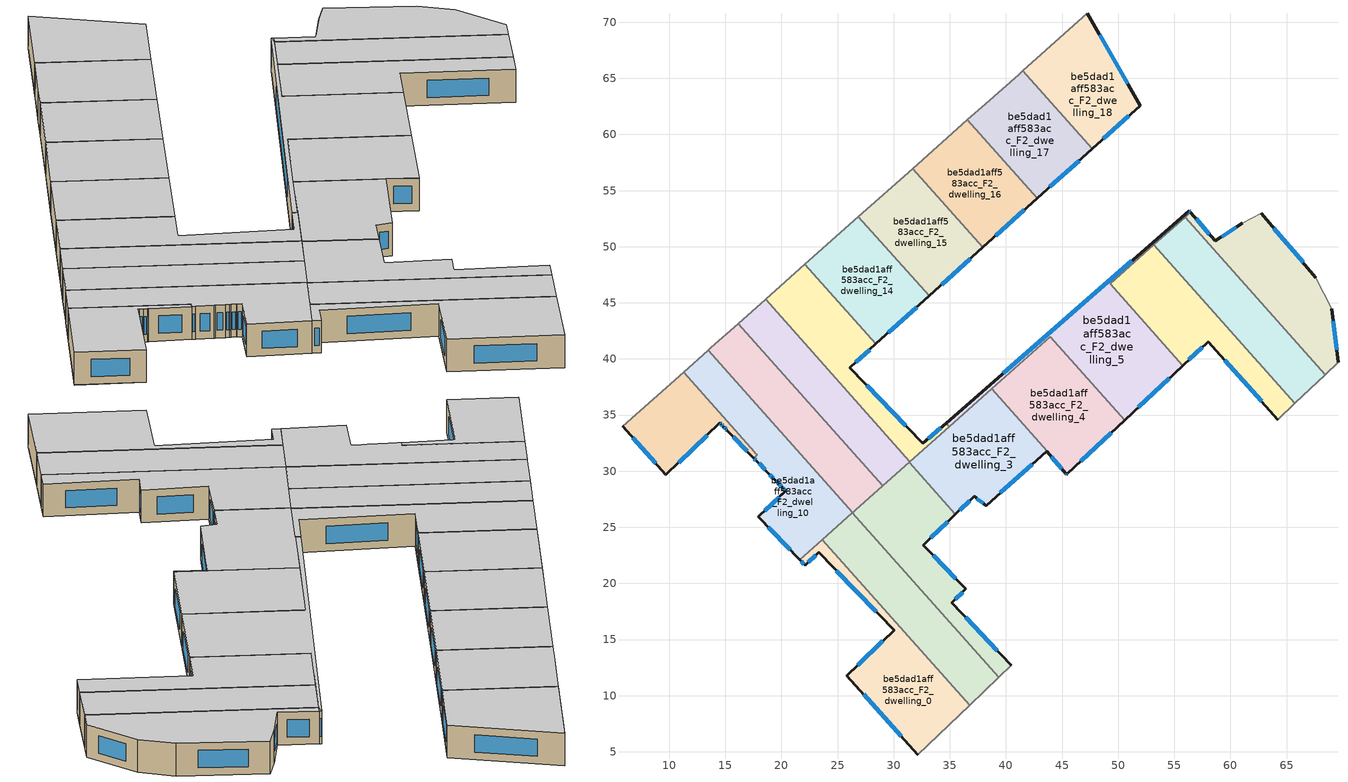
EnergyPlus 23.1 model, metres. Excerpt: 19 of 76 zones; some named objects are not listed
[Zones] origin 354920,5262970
be5dad1aff583acc_F2_dwelling_0
 floor to be5dad1aff583acc_F1_dwelling_0 (EU_floor_Construction): 30.03,15.83 23.32,22.76 22.12,21.6 21.62,22.11 23.64,23.91 36.76,9.16 32.16,4.74 25.82,11.78 z6
 wall outside (EU_wall_Construction): 21.62,22.11 22.12,21.6 23.32,22.76 30.03,15.83 25.82,11.78 32.16,4.74 z6:9
 wall adiabatic (EU_wall_Construction): 32.16,4.74 36.76,9.16 z6:9
 wall to be5dad1aff583acc_F2_dwelling_10 (EU_wall_Construction): 23.64,23.91 21.62,22.11 z6:9
 wall to be5dad1aff583acc_F2_dwelling_1 (EU_wall_Construction): 36.76,9.16 23.64,23.91 z6:9
 window (EU_Window_Construction): 24.9,21.13 28.46,17.45 / 22.4,21.88 23.04,22.49 / 21.74,21.99 22,21.72 / 27.31,10.13 30.67,6.39 / 29.04,14.88 26.81,12.73 z6.7:8.3
 ceiling to be5dad1aff583acc_F3_dwelling_0 (EU_floor_Construction): 36.76,9.16 23.64,23.91 21.62,22.11 22.12,21.6 23.32,22.76 30.03,15.83 25.82,11.78 32.16,4.74 z9
be5dad1aff583acc_F2_dwelling_1
 floor to be5dad1aff583acc_F1_dwelling_1 (EU_floor_Construction): 26.31,26.28 39.34,11.63 36.76,9.16 23.64,23.91 z6
 wall adiabatic (EU_wall_Construction): 36.76,9.16 39.34,11.63 z6:9
 wall to be5dad1aff583acc_F2_dwelling_2 (EU_wall_Construction): 39.34,11.63 26.31,26.28 z6:9
 wall to be5dad1aff583acc_F2_dwelling_10 (EU_wall_Construction): 26.31,26.28 23.64,23.91 z6:9
 ceiling to be5dad1aff583acc_F3_dwelling_1 (EU_floor_Construction): 39.34,11.63 26.31,26.28 23.64,23.91 36.76,9.16 z9
be5dad1aff583acc_F2_dwelling_10
 floor to be5dad1aff583acc_F1_dwelling_10 (EU_floor_Construction): 17.82,31.46 11.27,38.82 13.48,40.79 26.35,26.32 21.62,22.11 17.94,25.92 20.36,28.24 20.06,28.56 20.05,28.57 19.73,28.9 19.63,29 19.44,29.19 19.42,29.21 19.41,29.22 18.83,29.82 18.8,29.86 17.75,30.94 17.53,31.17 z6
 wall outside (EU_wall_Construction): 17.53,31.17 17.75,30.94 18.8,29.86 18.83,29.82 19.41,29.22 19.42,29.21 19.45,29.19 19.63,29 19.73,28.9 20.05,28.57 20.06,28.56 20.36,28.24 17.94,25.92 21.62,22.11 z6:9
 wall adiabatic (EU_wall_Construction): 13.48,40.79 11.27,38.82 z6:9
 wall to be5dad1aff583acc_F2_dwelling_9 (EU_wall_Construction): 11.27,38.82 17.61,31.69 17.62,31.68 17.64,31.67 / 17.64,31.66 17.82,31.46 17.53,31.17 z6:9
 wall to be5dad1aff583acc_F2_dwelling_11 (EU_wall_Construction): 26.35,26.32 13.48,40.79 z6:9
 wall to be5dad1aff583acc_F2_dwelling_2 (EU_wall_Construction): 26.31,26.28 26.35,26.32 z6:9
 window (EU_Window_Construction): 18.8,25.03 20.76,23.01 / 19.79,27.7 18.51,26.47 / 20.13,28.48 20.29,28.32 / 19.8,28.82 19.97,28.64 / 19.65,28.97 19.71,28.92 / 19.49,29.14 19.59,29.04 / 18.97,29.68 19.28,29.37 / 18,30.69 18.55,30.11 / 17.58,31.12 17.7,31 z6.7:8.3
 ceiling to be5dad1aff583acc_F3_dwelling_10 (EU_floor_Construction): 26.35,26.32 13.48,40.79 11.27,38.82 17.82,31.46 17.53,31.17 17.75,30.94 18.8,29.86 18.83,29.82 19.41,29.22 19.42,29.21 19.44,29.19 19.63,29 19.73,28.9 20.05,28.57 20.06,28.56 20.36,28.24 17.94,25.92 21.62,22.11 z9
be5dad1aff583acc_F2_dwelling_11
 floor to be5dad1aff583acc_F1_dwelling_11 (EU_floor_Construction): 16.14,43.15 29.01,28.68 26.58,26.52 26.35,26.32 13.48,40.79 13.71,40.99 z6
 wall adiabatic (EU_wall_Construction): 16.14,43.15 13.71,40.99 13.48,40.79 z6:9
 wall to be5dad1aff583acc_F2_dwelling_12 (EU_wall_Construction): 29.01,28.68 16.14,43.15 z6:9
 wall to be5dad1aff583acc_F2_dwelling_2 (EU_wall_Construction): 26.35,26.32 26.58,26.52 29.01,28.68 z6:9
 ceiling to be5dad1aff583acc_F3_dwelling_11 (EU_floor_Construction): 29.01,28.68 16.14,43.15 13.71,40.99 13.48,40.79 26.35,26.32 26.58,26.52 z9
be5dad1aff583acc_F2_dwelling_12
 floor to be5dad1aff583acc_F1_dwelling_12 (EU_floor_Construction): 18.58,45.32 31.45,30.85 29.01,28.68 16.14,43.15 z6
 wall adiabatic (EU_wall_Construction): 18.58,45.32 16.14,43.15 z6:9
 wall to be5dad1aff583acc_F2_dwelling_3 (EU_wall_Construction): 31.38,30.79 31.45,30.85 z6:9
 wall to be5dad1aff583acc_F2_dwelling_13 (EU_wall_Construction): 31.45,30.85 18.58,45.32 z6:9
 wall to be5dad1aff583acc_F2_dwelling_2 (EU_wall_Construction): 29.01,28.68 31.38,30.79 z6:9
 ceiling to be5dad1aff583acc_F3_dwelling_12 (EU_floor_Construction): 31.45,30.85 18.58,45.32 16.14,43.15 29.01,28.68 z9
be5dad1aff583acc_F2_dwelling_13
 floor to be5dad1aff583acc_F1_dwelling_13 (EU_floor_Construction): 28.4,41.34 26.07,39.23 32.59,32.47 34.67,34.29 34.96,33.97 31.45,30.85 18.58,45.32 22.09,48.44 z6
 wall outside (EU_wall_Construction): 34.67,34.29 32.59,32.47 26.07,39.23 28.4,41.34 z6:9
 wall adiabatic (EU_wall_Construction): 22.09,48.44 18.58,45.32 z6:9
 wall to be5dad1aff583acc_F2_dwelling_14 (EU_wall_Construction): 28.4,41.34 22.09,48.44 z6:9
 wall to be5dad1aff583acc_F2_dwelling_5 (EU_wall_Construction): 34.96,33.97 34.67,34.29 z6:9
 wall to be5dad1aff583acc_F2_dwelling_3 (EU_wall_Construction): 31.45,30.85 34.96,33.97 z6:9
 window (EU_Window_Construction): 26.62,39.73 27.86,40.84 / 31.06,34.06 27.6,37.64 / 34.18,33.87 33.08,32.9 z6.7:8.3
 ceiling to be5dad1aff583acc_F3_dwelling_13 (EU_floor_Construction): 32.59,32.47 26.07,39.23 28.4,41.34 22.09,48.44 18.58,45.32 31.45,30.85 34.96,33.97 34.67,34.29 z9
be5dad1aff583acc_F2_dwelling_14
 floor to be5dad1aff583acc_F1_dwelling_14 (EU_floor_Construction): 26.86,52.68 33.15,45.62 28.4,41.34 22.09,48.44 z6
 wall outside (EU_wall_Construction): 28.4,41.34 33.15,45.62 z6:9
 wall adiabatic (EU_wall_Construction): 26.86,52.68 22.09,48.44 z6:9
 wall to be5dad1aff583acc_F2_dwelling_15 (EU_wall_Construction): 33.15,45.62 26.86,52.68 z6:9
 window (EU_Window_Construction): 29.52,42.34 32.03,44.61 z6.7:8.3
 ceiling to be5dad1aff583acc_F3_dwelling_14 (EU_floor_Construction): 33.15,45.62 26.86,52.68 22.09,48.44 28.4,41.34 z9
be5dad1aff583acc_F2_dwelling_15
 floor to be5dad1aff583acc_F1_dwelling_15 (EU_floor_Construction): 31.68,56.97 37.94,49.93 33.15,45.62 26.86,52.68 z6
 wall outside (EU_wall_Construction): 33.15,45.62 37.94,49.93 z6:9
 wall adiabatic (EU_wall_Construction): 31.68,56.97 26.86,52.68 z6:9
 wall to be5dad1aff583acc_F2_dwelling_16 (EU_wall_Construction): 37.94,49.93 31.68,56.97 z6:9
 window (EU_Window_Construction): 34.27,46.63 36.81,48.92 z6.7:8.3
 ceiling to be5dad1aff583acc_F3_dwelling_15 (EU_floor_Construction): 37.94,49.93 31.68,56.97 26.86,52.68 33.15,45.62 z9
be5dad1aff583acc_F2_dwelling_16
 floor to be5dad1aff583acc_F1_dwelling_16 (EU_floor_Construction): 36.55,61.3 42.77,54.3 37.94,49.93 31.68,56.97 z6
 wall outside (EU_wall_Construction): 37.94,49.93 42.78,54.3 z6:9
 wall adiabatic (EU_wall_Construction): 36.55,61.3 31.68,56.97 z6:9
 wall to be5dad1aff583acc_F2_dwelling_17 (EU_wall_Construction): 42.78,54.3 36.55,61.3 z6:9
 window (EU_Window_Construction): 39.07,50.96 41.64,53.27 z6.7:8.3
 ceiling to be5dad1aff583acc_F3_dwelling_16 (EU_floor_Construction): 42.77,54.3 36.55,61.3 31.68,56.97 37.94,49.93 z9
be5dad1aff583acc_F2_dwelling_17
 floor to be5dad1aff583acc_F1_dwelling_17 (EU_floor_Construction): 41.48,65.67 47.67,58.71 42.77,54.3 36.55,61.3 38.19,62.76 41.12,65.34 z6
 wall outside (EU_wall_Construction): 42.78,54.3 47.67,58.71 z6:9
 wall adiabatic (EU_wall_Construction): 41.48,65.67 41.12,65.34 38.19,62.76 36.55,61.3 z6:9
 wall to be5dad1aff583acc_F2_dwelling_18 (EU_wall_Construction): 47.67,58.71 41.48,65.67 z6:9
 window (EU_Window_Construction): 43.92,55.34 46.52,57.68 z6.7:8.3
 ceiling to be5dad1aff583acc_F3_dwelling_17 (EU_floor_Construction): 47.67,58.71 41.48,65.67 41.12,65.34 38.19,62.76 36.55,61.3 42.77,54.3 z9
be5dad1aff583acc_F2_dwelling_18
 floor to be5dad1aff583acc_F1_dwelling_18 (EU_floor_Construction): 47.25,70.8 51.95,62.57 47.67,58.71 41.48,65.67 z6
 wall outside (EU_wall_Construction): 47.67,58.71 51.95,62.57 47.25,70.8 z6:9
 wall adiabatic (EU_wall_Construction): 47.25,70.8 41.48,65.67 z6:9
 window (EU_Window_Construction): 50.84,64.5 48.35,68.87 / 48.67,59.62 50.94,61.67 z6.7:8.3
 ceiling to be5dad1aff583acc_F3_dwelling_18 (EU_floor_Construction): 51.95,62.57 47.25,70.8 41.48,65.67 47.67,58.71 z9
be5dad1aff583acc_F2_dwelling_2
 floor to be5dad1aff583acc_F1_dwelling_2 (EU_floor_Construction): 35.5,26.16 32.65,23.42 36.44,19.51 35.16,18.29 40.46,12.71 39.34,11.63 26.31,26.28 31.38,30.79 z6
 wall outside (EU_wall_Construction): 40.47,12.71 35.16,18.29 36.44,19.51 32.65,23.42 35.5,26.16 z6:9
 wall adiabatic (EU_wall_Construction): 39.34,11.63 40.47,12.71 z6:9
 wall to be5dad1aff583acc_F2_dwelling_3 (EU_wall_Construction): 35.5,26.16 31.38,30.79 z6:9
 window (EU_Window_Construction): 39.22,14.02 36.41,16.98 / 33.32,24.06 34.83,25.51 / 35.55,20.43 33.54,22.5 / 35.46,18.58 36.14,19.23 z6.7:8.3
 ceiling to be5dad1aff583acc_F3_dwelling_2 (EU_floor_Construction): 40.46,12.71 35.16,18.29 36.44,19.51 32.65,23.42 35.5,26.16 31.38,30.79 26.31,26.28 39.34,11.63 z9
be5dad1aff583acc_F2_dwelling_3
 floor to be5dad1aff583acc_F1_dwelling_3 (EU_floor_Construction): 43.63,31.77 38.24,26.94 37.16,27.76 35.5,26.16 31.38,30.79 38.73,37.33 45.45,29.78 45.39,29.72 z6
 wall outside (EU_wall_Construction): 35.5,26.16 37.16,27.76 38.24,26.94 43.63,31.77 45.39,29.72 45.45,29.78 z6:9
 wall to be5dad1aff583acc_F2_dwelling_4 (EU_wall_Construction): 45.45,29.78 38.73,37.33 z6:9
 wall to be5dad1aff583acc_F2_dwelling_5 (EU_wall_Construction): 38.73,37.33 34.96,33.97 z6:9
 window (EU_Window_Construction): 37.41,27.57 37.99,27.13 / 35.89,26.53 36.77,27.38 / 45.41,29.74 45.44,29.76 / 44.04,31.29 44.98,30.2 / 39.51,28.07 42.36,30.63 z6.7:8.3
 ceiling to be5dad1aff583acc_F3_dwelling_3 (EU_floor_Construction): 45.39,29.72 45.45,29.78 38.73,37.33 31.38,30.79 35.5,26.16 37.16,27.76 38.24,26.94 43.63,31.77 z9
be5dad1aff583acc_F2_dwelling_4
 floor to be5dad1aff583acc_F1_dwelling_4 (EU_floor_Construction): 43.96,41.98 50.57,34.55 45.45,29.78 38.73,37.33 z6
 wall outside (EU_wall_Construction): 45.45,29.78 50.57,34.55 z6:9
 wall to be5dad1aff583acc_F2_dwelling_5 (EU_wall_Construction): 50.57,34.55 43.96,41.98 38.73,37.33 z6:9
 window (EU_Window_Construction): 46.65,30.9 49.37,33.43 z6.7:8.3
 ceiling to be5dad1aff583acc_F3_dwelling_4 (EU_floor_Construction): 50.57,34.55 43.96,41.98 38.73,37.33 45.45,29.78 z9
be5dad1aff583acc_F2_dwelling_5
 floor to be5dad1aff583acc_F1_dwelling_5 (EU_floor_Construction): 56.31,53.21 55.95,52.65 49.28,46.71 55.77,39.42 50.57,34.55 43.96,41.98 34.96,33.97 34.67,34.29 z6; 56.31,53.21 56.43,53.07 55.95,52.65 z6
 wall outside (EU_wall_Construction): 56.43,53.07 56.31,53.21 34.67,34.29 / 50.57,34.55 55.77,39.42 z6:9
 wall to be5dad1aff583acc_F2_dwelling_6 (EU_wall_Construction): 55.77,39.42 49.28,46.71 53.18,50.18 z6:9
 wall to be5dad1aff583acc_F2_dwelling_7 (EU_wall_Construction): 53.18,50.18 55.96,52.65 z6:9
 wall to be5dad1aff583acc_F2_dwelling_8 (EU_wall_Construction): 55.96,52.65 56.43,53.07 z6:9
 window (EU_Window_Construction): 51.23,48.77 39.75,38.74 / 56.41,53.11 56.34,53.18 / 51.79,35.7 54.55,38.27 z6.7:8.3
 ceiling to be5dad1aff583acc_F3_dwelling_5 (EU_floor_Construction): 55.77,39.42 49.28,46.71 55.95,52.65 56.31,53.21 34.67,34.29 34.96,33.97 43.96,41.98 50.57,34.55 z9; 56.43,53.07 56.31,53.21 55.95,52.65 z9
be5dad1aff583acc_F2_dwelling_6
 floor to be5dad1aff583acc_F1_dwelling_6 (EU_floor_Construction): 58.03,41.53 55.77,39.42 49.28,46.71 53.18,50.18 65.75,36.04 64.23,34.59 z6
 wall outside (EU_wall_Construction): 55.77,39.42 58.03,41.53 64.23,34.59 z6:9
 wall adiabatic (EU_wall_Construction): 64.23,34.59 65.75,36.04 z6:9
 wall to be5dad1aff583acc_F2_dwelling_7 (EU_wall_Construction): 65.75,36.04 53.18,50.18 z6:9
 window (EU_Window_Construction): 59.49,39.9 62.78,36.22 / 56.3,39.91 57.5,41.03 z6.7:8.3
 ceiling to be5dad1aff583acc_F3_dwelling_6 (EU_floor_Construction): 65.75,36.04 53.18,50.18 49.28,46.71 55.77,39.42 58.03,41.53 64.23,34.59 z9
be5dad1aff583acc_F2_dwelling_7
 floor to be5dad1aff583acc_F1_dwelling_7 (EU_floor_Construction): 55.96,52.65 68.44,38.61 65.75,36.04 53.18,50.18 z6
 wall adiabatic (EU_wall_Construction): 65.75,36.04 68.44,38.61 z6:9
 wall to be5dad1aff583acc_F2_dwelling_8 (EU_wall_Construction): 68.44,38.61 55.96,52.65 z6:9
 ceiling to be5dad1aff583acc_F3_dwelling_7 (EU_floor_Construction): 68.44,38.61 55.96,52.65 53.18,50.18 65.75,36.04 z9
be5dad1aff583acc_F2_dwelling_8
 floor to be5dad1aff583acc_F1_dwelling_8 (EU_floor_Construction): 67.62,47.25 69.04,44.46 69.59,39.7 68.44,38.61 55.96,52.65 56.43,53.07 58.64,50.53 61.07,52.09 62.73,52.99 z6
 wall outside (EU_wall_Construction): 69.59,39.7 69.04,44.46 / 61.07,52.09 58.64,50.53 56.43,53.07 / 67.62,47.25 62.73,52.99 z6:9
 wall adiabatic (EU_wall_Construction): 69.04,44.46 67.62,47.25 / 68.44,38.61 69.59,39.7 / 62.73,52.99 61.07,52.09 z6:9
 window (EU_Window_Construction): 69.46,40.82 69.17,43.34 / 58.12,51.13 56.95,52.48 / 60.5,51.73 59.21,50.9 / 66.47,48.6 63.88,51.64 z6.7:8.3
 ceiling to be5dad1aff583acc_F3_dwelling_8 (EU_floor_Construction): 69.59,39.7 69.04,44.46 67.62,47.25 62.73,52.99 61.07,52.09 58.64,50.53 56.43,53.07 55.96,52.65 68.44,38.61 z9
be5dad1aff583acc_F2_dwelling_9
 floor to be5dad1aff583acc_F1_dwelling_9 (EU_floor_Construction): 14.51,34.3 9.7,29.68 5.83,33.98 11.27,38.82 17.61,31.69 17.62,31.68 17.64,31.67 17.82,31.46 17.53,31.17 15.13,33.66 15.03,33.76 14.83,33.96 14.82,33.98 14.61,34.2 z6
 wall outside (EU_wall_Construction): 5.83,33.98 9.7,29.68 14.51,34.3 14.61,34.2 14.82,33.98 14.83,33.96 15.03,33.76 15.13,33.66 17.53,31.17 z6:9
 wall adiabatic (EU_wall_Construction): 11.27,38.82 5.83,33.98 z6:9
 window (EU_Window_Construction): 14.88,33.92 14.98,33.81 / 14.66,34.14 14.77,34.03 / 14.53,34.28 14.59,34.22 / 10.83,30.77 13.38,33.22 / 6.74,32.97 8.79,30.69 / 15.69,33.07 16.97,31.76 / 15.05,33.74 15.11,33.68 z6.7:8.3
 ceiling to be5dad1aff583acc_F3_dwelling_9 (EU_floor_Construction): 17.53,31.17 17.82,31.46 17.64,31.67 17.62,31.68 17.61,31.69 11.27,38.82 5.83,33.98 9.7,29.68 14.51,34.3 14.61,34.2 14.82,33.98 14.83,33.96 15.03,33.76 15.13,33.66 z9
[Building]
EU S2 Campaign: North Axis=0; Terrain=City; Solar Distribution=FullExterior
[Site:Location]
Budapest.Ferenc.Liszt.Intl.AP: Latitude=47.437; Longitude=19.256; Time Zone=1; Elevation=185
[SizingPeriod:WeatherFileDays]
AnnualSizingPeriod: Begin Month=1; Begin Day of Month=1; End Month=12; End Day of Month=31; Day of Week for Start Day=Monday; Use Weather File Daylight Saving Period=No; Use Weather File Rain and Snow Indicators=No
[MATERIAL]
EU_InternalMass_Material: Roughness=MediumRough; Thickness=0.1; Conductivity=1; Density=1800; Specific Heat=900; Thermal Absorptance=0.9; Solar Absorptance=0.7; Visible Absorptance=0.7
[MATERIAL:NOMASS] Roughness=MediumRough; Thermal Absorptance=0.9; Solar Absorptance=0.7; Visible Absorptance=0.7
Name | Thermal Resistance
EU_wall_NoMass | 0.832559
EU_floor_NoMass | 0.872794
[WINDOWMATERIAL:SIMPLEGLAZINGSYSTEM]
EU_Window_SimpleGlazing: UFactor=2.79869; Solar Heat Gain Coefficient=0.75; Visible Transmittance=0.75
[CONSTRUCTION]
EU_wall_Construction: EU_wall_NoMass
EU_floor_Construction: EU_floor_NoMass
EU_Window_Construction: EU_Window_SimpleGlazing
EU_InternalMass_Construction: EU_InternalMass_Material
[ZONE] Type=1; Multiplier=1; Ceiling Height=autocalculate; Floor Area=autocalculate; Part of Total Floor Area=Yes
Name | Volume
be5dad1aff583acc_F2_dwelling_0 | 210.394
be5dad1aff583acc_F2_dwelling_1 | 210.432
be5dad1aff583acc_F2_dwelling_10 | 231.868
be5dad1aff583acc_F2_dwelling_11 | 206.807
be5dad1aff583acc_F2_dwelling_12 | 189.359
be5dad1aff583acc_F2_dwelling_13 | 189.356
be5dad1aff583acc_F2_dwelling_14 | 181.645
be5dad1aff583acc_F2_dwelling_15 | 182.635
be5dad1aff583acc_F2_dwelling_16 | 183.628
be5dad1aff583acc_F2_dwelling_17 | 184.688
be5dad1aff583acc_F2_dwelling_18 | 187.715
be5dad1aff583acc_F2_dwelling_2; be5dad1aff583acc_F2_dwelling_3 | 210.396
be5dad1aff583acc_F2_dwelling_4 | 210.395
be5dad1aff583acc_F2_dwelling_5 | 236.912
be5dad1aff583acc_F2_dwelling_6 | 210.43
be5dad1aff583acc_F2_dwelling_7 | 210.386
be5dad1aff583acc_F2_dwelling_8 | 210.418
be5dad1aff583acc_F2_dwelling_9 | 129.42
[INTERNALMASS] Construction=EU_InternalMass_Construction
Name | Zone or ZoneList | Surface Area
be5dad1aff583acc_F2_dwelling_0_EU_InternalMass | be5dad1aff583acc_F2_dwelling_0 | 70.1314
be5dad1aff583acc_F2_dwelling_1_EU_InternalMass | be5dad1aff583acc_F2_dwelling_1 | 70.1441
be5dad1aff583acc_F2_dwelling_2_EU_InternalMass | be5dad1aff583acc_F2_dwelling_2 | 70.1322
be5dad1aff583acc_F2_dwelling_3_EU_InternalMass | be5dad1aff583acc_F2_dwelling_3 | 70.1318
be5dad1aff583acc_F2_dwelling_4_EU_InternalMass | be5dad1aff583acc_F2_dwelling_4 | 70.1317
be5dad1aff583acc_F2_dwelling_5_EU_InternalMass | be5dad1aff583acc_F2_dwelling_5 | 78.9747
be5dad1aff583acc_F2_dwelling_6_EU_InternalMass | be5dad1aff583acc_F2_dwelling_6 | 70.1431
be5dad1aff583acc_F2_dwelling_7_EU_InternalMass | be5dad1aff583acc_F2_dwelling_7 | 70.1287
be5dad1aff583acc_F2_dwelling_8_EU_InternalMass | be5dad1aff583acc_F2_dwelling_8 | 70.1393
be5dad1aff583acc_F2_dwelling_9_EU_InternalMass | be5dad1aff583acc_F2_dwelling_9 | 43.1414
be5dad1aff583acc_F2_dwelling_10_EU_InternalMass | be5dad1aff583acc_F2_dwelling_10 | 77.297
be5dad1aff583acc_F2_dwelling_11_EU_InternalMass | be5dad1aff583acc_F2_dwelling_11 | 68.9299
be5dad1aff583acc_F2_dwelling_12_EU_InternalMass | be5dad1aff583acc_F2_dwelling_12 | 63.1198
be5dad1aff583acc_F2_dwelling_13_EU_InternalMass | be5dad1aff583acc_F2_dwelling_13 | 63.1184
be5dad1aff583acc_F2_dwelling_14_EU_InternalMass | be5dad1aff583acc_F2_dwelling_14 | 60.5485
be5dad1aff583acc_F2_dwelling_15_EU_InternalMass | be5dad1aff583acc_F2_dwelling_15 | 60.8783
be5dad1aff583acc_F2_dwelling_16_EU_InternalMass | be5dad1aff583acc_F2_dwelling_16 | 61.2092
be5dad1aff583acc_F2_dwelling_17_EU_InternalMass | be5dad1aff583acc_F2_dwelling_17 | 61.5627
be5dad1aff583acc_F2_dwelling_18_EU_InternalMass | be5dad1aff583acc_F2_dwelling_18 | 62.5717
[OTHEREQUIPMENT] Fuel Type=Electricity; Design Level Calculation Method=Watts/Area; Power per Zone Floor Area=1; Fraction Latent=0; Fraction Radiant=0; Fraction Lost=0; Carbon Dioxide Generation Rate=0; EndUse Subcategory=EU_Step8_InternalGains
Name | Zone or ZoneList or Space or SpaceList | Schedule
EU_Step8_InternalGain_be5dad1aff583acc_F2_dwelling_0_f000 | be5dad1aff583acc_F2_dwelling_0 | EU_Step8_GainSchedule_be5dad1aff583acc_F2_dwelling_0_f000
EU_Step8_InternalGain_be5dad1aff583acc_F2_dwelling_1_f000 | be5dad1aff583acc_F2_dwelling_1 | EU_Step8_GainSchedule_be5dad1aff583acc_F2_dwelling_1_f000
EU_Step8_InternalGain_be5dad1aff583acc_F2_dwelling_2_f000 | be5dad1aff583acc_F2_dwelling_2 | EU_Step8_GainSchedule_be5dad1aff583acc_F2_dwelling_2_f000
EU_Step8_InternalGain_be5dad1aff583acc_F2_dwelling_3_f000 | be5dad1aff583acc_F2_dwelling_3 | EU_Step8_GainSchedule_be5dad1aff583acc_F2_dwelling_3_f000
EU_Step8_InternalGain_be5dad1aff583acc_F2_dwelling_4_f000 | be5dad1aff583acc_F2_dwelling_4 | EU_Step8_GainSchedule_be5dad1aff583acc_F2_dwelling_4_f000
EU_Step8_InternalGain_be5dad1aff583acc_F2_dwelling_5_f000 | be5dad1aff583acc_F2_dwelling_5 | EU_Step8_GainSchedule_be5dad1aff583acc_F2_dwelling_5_f000
EU_Step8_InternalGain_be5dad1aff583acc_F2_dwelling_6_f000 | be5dad1aff583acc_F2_dwelling_6 | EU_Step8_GainSchedule_be5dad1aff583acc_F2_dwelling_6_f000
EU_Step8_InternalGain_be5dad1aff583acc_F2_dwelling_7_f000 | be5dad1aff583acc_F2_dwelling_7 | EU_Step8_GainSchedule_be5dad1aff583acc_F2_dwelling_7_f000
EU_Step8_InternalGain_be5dad1aff583acc_F2_dwelling_8_f000 | be5dad1aff583acc_F2_dwelling_8 | EU_Step8_GainSchedule_be5dad1aff583acc_F2_dwelling_8_f000
EU_Step8_InternalGain_be5dad1aff583acc_F2_dwelling_9_f000 | be5dad1aff583acc_F2_dwelling_9 | EU_Step8_GainSchedule_be5dad1aff583acc_F2_dwelling_9_f000
EU_Step8_InternalGain_be5dad1aff583acc_F2_dwelling_10_f000 | be5dad1aff583acc_F2_dwelling_10 | EU_Step8_GainSchedule_be5dad1aff583acc_F2_dwelling_10_f000
EU_Step8_InternalGain_be5dad1aff583acc_F2_dwelling_11_f000 | be5dad1aff583acc_F2_dwelling_11 | EU_Step8_GainSchedule_be5dad1aff583acc_F2_dwelling_11_f000
EU_Step8_InternalGain_be5dad1aff583acc_F2_dwelling_12_f000 | be5dad1aff583acc_F2_dwelling_12 | EU_Step8_GainSchedule_be5dad1aff583acc_F2_dwelling_12_f000
EU_Step8_InternalGain_be5dad1aff583acc_F2_dwelling_13_f000 | be5dad1aff583acc_F2_dwelling_13 | EU_Step8_GainSchedule_be5dad1aff583acc_F2_dwelling_13_f000
EU_Step8_InternalGain_be5dad1aff583acc_F2_dwelling_14_f000 | be5dad1aff583acc_F2_dwelling_14 | EU_Step8_GainSchedule_be5dad1aff583acc_F2_dwelling_14_f000
EU_Step8_InternalGain_be5dad1aff583acc_F2_dwelling_15_f000 | be5dad1aff583acc_F2_dwelling_15 | EU_Step8_GainSchedule_be5dad1aff583acc_F2_dwelling_15_f000
EU_Step8_InternalGain_be5dad1aff583acc_F2_dwelling_16_f000 | be5dad1aff583acc_F2_dwelling_16 | EU_Step8_GainSchedule_be5dad1aff583acc_F2_dwelling_16_f000
EU_Step8_InternalGain_be5dad1aff583acc_F2_dwelling_17_f000 | be5dad1aff583acc_F2_dwelling_17 | EU_Step8_GainSchedule_be5dad1aff583acc_F2_dwelling_17_f000
EU_Step8_InternalGain_be5dad1aff583acc_F2_dwelling_18_f000 | be5dad1aff583acc_F2_dwelling_18 | EU_Step8_GainSchedule_be5dad1aff583acc_F2_dwelling_18_f000
[ZONEVENTILATION:DESIGNFLOWRATE] Schedule=EU_AlwaysOn; Design Flow Rate Calculation Method=AirChanges/Hour; Air Changes per Hour=0.475469; Ventilation Type=Natural; Fan Pressure Rise=0; Fan Total Efficiency=1; Constant Term Coefficient=1; Temperature Term Coefficient=0; Velocity Term Coefficient=0; Velocity Squared Term Coefficient=0; Minimum Indoor Temperature=-100; Maximum Indoor Temperature=100; Delta Temperature=-100; Minimum Outdoor Temperature=-100; Maximum Outdoor Temperature=100; Maximum Wind Speed=40
Name | Zone or ZoneList or Space or SpaceList
EU_ConstantAir_be5dad1aff583acc_F2_dwelling_0 | be5dad1aff583acc_F2_dwelling_0
EU_ConstantAir_be5dad1aff583acc_F2_dwelling_1 | be5dad1aff583acc_F2_dwelling_1
EU_ConstantAir_be5dad1aff583acc_F2_dwelling_2 | be5dad1aff583acc_F2_dwelling_2
EU_ConstantAir_be5dad1aff583acc_F2_dwelling_3 | be5dad1aff583acc_F2_dwelling_3
EU_ConstantAir_be5dad1aff583acc_F2_dwelling_4 | be5dad1aff583acc_F2_dwelling_4
EU_ConstantAir_be5dad1aff583acc_F2_dwelling_5 | be5dad1aff583acc_F2_dwelling_5
EU_ConstantAir_be5dad1aff583acc_F2_dwelling_6 | be5dad1aff583acc_F2_dwelling_6
EU_ConstantAir_be5dad1aff583acc_F2_dwelling_7 | be5dad1aff583acc_F2_dwelling_7
EU_ConstantAir_be5dad1aff583acc_F2_dwelling_8 | be5dad1aff583acc_F2_dwelling_8
EU_ConstantAir_be5dad1aff583acc_F2_dwelling_9 | be5dad1aff583acc_F2_dwelling_9
EU_ConstantAir_be5dad1aff583acc_F2_dwelling_10 | be5dad1aff583acc_F2_dwelling_10
EU_ConstantAir_be5dad1aff583acc_F2_dwelling_11 | be5dad1aff583acc_F2_dwelling_11
EU_ConstantAir_be5dad1aff583acc_F2_dwelling_12 | be5dad1aff583acc_F2_dwelling_12
EU_ConstantAir_be5dad1aff583acc_F2_dwelling_13 | be5dad1aff583acc_F2_dwelling_13
EU_ConstantAir_be5dad1aff583acc_F2_dwelling_14 | be5dad1aff583acc_F2_dwelling_14
EU_ConstantAir_be5dad1aff583acc_F2_dwelling_15 | be5dad1aff583acc_F2_dwelling_15
EU_ConstantAir_be5dad1aff583acc_F2_dwelling_16 | be5dad1aff583acc_F2_dwelling_16
EU_ConstantAir_be5dad1aff583acc_F2_dwelling_17 | be5dad1aff583acc_F2_dwelling_17
EU_ConstantAir_be5dad1aff583acc_F2_dwelling_18 | be5dad1aff583acc_F2_dwelling_18
[HVACTEMPLATE:ZONE:IDEALLOADSAIRSYSTEM] System Availability Schedule=EU_AlwaysOn; Maximum Heating Supply Air Temperature=50; Minimum Cooling Supply Air Temperature=13; Maximum Heating Supply Air Humidity Ratio=0.0156; Minimum Cooling Supply Air Humidity Ratio=0.0077; Heating Limit=NoLimit; Cooling Limit=NoLimit; Heating Availability Schedule=EU_AlwaysOn; Cooling Availability Schedule=EU_CoolingOff; Dehumidification Control Type=ConstantSensibleHeatRatio; Cooling Sensible Heat Ratio=0.7; Dehumidification Setpoint=60; Humidification Control Type=None; Humidification Setpoint=30; Outdoor Air Method=None; Outdoor Air Flow Rate per Person=0.00944; Outdoor Air Flow Rate per Zone Floor Area=0; Outdoor Air Flow Rate per Zone=0; Demand Controlled Ventilation Type=None; Outdoor Air Economizer Type=NoEconomizer; Heat Recovery Type=None; Sensible Heat Recovery Effectiveness=0.7; Latent Heat Recovery Effectiveness=0.65
Name | Template Thermostat
be5dad1aff583acc_F2_dwelling_0 | EU_HeatOnly_be5dad1aff583acc_F2_dwelling_0
be5dad1aff583acc_F2_dwelling_1 | EU_HeatOnly_be5dad1aff583acc_F2_dwelling_1
be5dad1aff583acc_F2_dwelling_2 | EU_HeatOnly_be5dad1aff583acc_F2_dwelling_2
be5dad1aff583acc_F2_dwelling_3 | EU_HeatOnly_be5dad1aff583acc_F2_dwelling_3
be5dad1aff583acc_F2_dwelling_4 | EU_HeatOnly_be5dad1aff583acc_F2_dwelling_4
be5dad1aff583acc_F2_dwelling_5 | EU_HeatOnly_be5dad1aff583acc_F2_dwelling_5
be5dad1aff583acc_F2_dwelling_6 | EU_HeatOnly_be5dad1aff583acc_F2_dwelling_6
be5dad1aff583acc_F2_dwelling_7 | EU_HeatOnly_be5dad1aff583acc_F2_dwelling_7
be5dad1aff583acc_F2_dwelling_8 | EU_HeatOnly_be5dad1aff583acc_F2_dwelling_8
be5dad1aff583acc_F2_dwelling_9 | EU_HeatOnly_be5dad1aff583acc_F2_dwelling_9
be5dad1aff583acc_F2_dwelling_10 | EU_HeatOnly_be5dad1aff583acc_F2_dwelling_10
be5dad1aff583acc_F2_dwelling_11 | EU_HeatOnly_be5dad1aff583acc_F2_dwelling_11
be5dad1aff583acc_F2_dwelling_12 | EU_HeatOnly_be5dad1aff583acc_F2_dwelling_12
be5dad1aff583acc_F2_dwelling_13 | EU_HeatOnly_be5dad1aff583acc_F2_dwelling_13
be5dad1aff583acc_F2_dwelling_14 | EU_HeatOnly_be5dad1aff583acc_F2_dwelling_14
be5dad1aff583acc_F2_dwelling_15 | EU_HeatOnly_be5dad1aff583acc_F2_dwelling_15
be5dad1aff583acc_F2_dwelling_16 | EU_HeatOnly_be5dad1aff583acc_F2_dwelling_16
be5dad1aff583acc_F2_dwelling_17 | EU_HeatOnly_be5dad1aff583acc_F2_dwelling_17
be5dad1aff583acc_F2_dwelling_18 | EU_HeatOnly_be5dad1aff583acc_F2_dwelling_18
[SIZING:ZONE] Zone Cooling Design Supply Air Temperature Input Method=SupplyAirTemperature; Zone Cooling Design Supply Air Temperature=13; Zone Heating Design Supply Air Temperature Input Method=SupplyAirTemperature; Zone Heating Design Supply Air Temperature=50; Zone Cooling Design Supply Air Humidity Ratio=0.008; Zone Heating Design Supply Air Humidity Ratio=0.008; Cooling Design Air Flow Method=DesignDay; Cooling Design Air Flow Rate=0; Cooling Minimum Air Flow per Zone Floor Area=0.000762; Cooling Minimum Air Flow=0; Cooling Minimum Air Flow Fraction=0.2; Heating Design Air Flow Method=DesignDay; Heating Design Air Flow Rate=0; Heating Maximum Air Flow per Zone Floor Area=0.002032; Heating Maximum Air Flow=0.141576; Heating Maximum Air Flow Fraction=0.3; Account for Dedicated Outdoor Air System=No; Dedicated Outdoor Air System Control Strategy=NeutralSupplyAir; Dedicated Outdoor Air Low Setpoint Temperature for Design=autosize; Dedicated Outdoor Air High Setpoint Temperature for Design=autosize; Zone Load Sizing Method=Sensible Load Only No Latent Load; Zone Latent Cooling Design Supply Air Humidity Ratio Input Method=HumidityRatioDifference; Zone Cooling Design Supply Air Humidity Ratio Difference=0.005; Zone Latent Heating Design Supply Air Humidity Ratio Input Method=HumidityRatioDifference; Zone Humidification Design Supply Air Humidity Ratio Difference=0.005
be5dad1aff583acc_F2_dwelling_0; be5dad1aff583acc_F2_dwelling_1; be5dad1aff583acc_F2_dwelling_2; be5dad1aff583acc_F2_dwelling_3; be5dad1aff583acc_F2_dwelling_4; be5dad1aff583acc_F2_dwelling_5; be5dad1aff583acc_F2_dwelling_6; be5dad1aff583acc_F2_dwelling_7; be5dad1aff583acc_F2_dwelling_8; be5dad1aff583acc_F2_dwelling_9; be5dad1aff583acc_F2_dwelling_10; be5dad1aff583acc_F2_dwelling_11; be5dad1aff583acc_F2_dwelling_12; be5dad1aff583acc_F2_dwelling_13; be5dad1aff583acc_F2_dwelling_14; be5dad1aff583acc_F2_dwelling_15; be5dad1aff583acc_F2_dwelling_16; be5dad1aff583acc_F2_dwelling_17; be5dad1aff583acc_F2_dwelling_18
[SCHEDULE:CONSTANT]
Name | Hourly Value
EU_AlwaysOn | 1
EU_CoolingOff | 0
[SCHEDULE:FILE] Column Number=1; Rows to Skip at Top=0; Number of Hours of Data=8760; Column Separator=Comma; Interpolate to Timestep=No; Minutes per Item=60; Adjust Schedule for Daylight Savings=Yes
Name | File
EU_Step8_GainSchedule_be5dad1aff583acc_F2_dwelling_0_f000 | ../../schedules/be5dad1aff583acc/be5dad1aff583acc_F2_dwelling_0_f000_gain.csv
EU_Step8_GainSchedule_be5dad1aff583acc_F2_dwelling_1_f000 | ../../schedules/be5dad1aff583acc/be5dad1aff583acc_F2_dwelling_1_f000_gain.csv
EU_Step8_GainSchedule_be5dad1aff583acc_F2_dwelling_2_f000 | ../../schedules/be5dad1aff583acc/be5dad1aff583acc_F2_dwelling_2_f000_gain.csv
EU_Step8_GainSchedule_be5dad1aff583acc_F2_dwelling_3_f000 | ../../schedules/be5dad1aff583acc/be5dad1aff583acc_F2_dwelling_3_f000_gain.csv
EU_Step8_GainSchedule_be5dad1aff583acc_F2_dwelling_4_f000 | ../../schedules/be5dad1aff583acc/be5dad1aff583acc_F2_dwelling_4_f000_gain.csv
EU_Step8_GainSchedule_be5dad1aff583acc_F2_dwelling_5_f000 | ../../schedules/be5dad1aff583acc/be5dad1aff583acc_F2_dwelling_5_f000_gain.csv
EU_Step8_GainSchedule_be5dad1aff583acc_F2_dwelling_6_f000 | ../../schedules/be5dad1aff583acc/be5dad1aff583acc_F2_dwelling_6_f000_gain.csv
EU_Step8_GainSchedule_be5dad1aff583acc_F2_dwelling_7_f000 | ../../schedules/be5dad1aff583acc/be5dad1aff583acc_F2_dwelling_7_f000_gain.csv
EU_Step8_GainSchedule_be5dad1aff583acc_F2_dwelling_8_f000 | ../../schedules/be5dad1aff583acc/be5dad1aff583acc_F2_dwelling_8_f000_gain.csv
EU_Step8_GainSchedule_be5dad1aff583acc_F2_dwelling_9_f000 | ../../schedules/be5dad1aff583acc/be5dad1aff583acc_F2_dwelling_9_f000_gain.csv
EU_Step8_GainSchedule_be5dad1aff583acc_F2_dwelling_10_f000 | ../../schedules/be5dad1aff583acc/be5dad1aff583acc_F2_dwelling_10_f000_gain.csv
EU_Step8_GainSchedule_be5dad1aff583acc_F2_dwelling_11_f000 | ../../schedules/be5dad1aff583acc/be5dad1aff583acc_F2_dwelling_11_f000_gain.csv
EU_Step8_GainSchedule_be5dad1aff583acc_F2_dwelling_12_f000 | ../../schedules/be5dad1aff583acc/be5dad1aff583acc_F2_dwelling_12_f000_gain.csv
EU_Step8_GainSchedule_be5dad1aff583acc_F2_dwelling_13_f000 | ../../schedules/be5dad1aff583acc/be5dad1aff583acc_F2_dwelling_13_f000_gain.csv
EU_Step8_GainSchedule_be5dad1aff583acc_F2_dwelling_14_f000 | ../../schedules/be5dad1aff583acc/be5dad1aff583acc_F2_dwelling_14_f000_gain.csv
EU_Step8_GainSchedule_be5dad1aff583acc_F2_dwelling_15_f000 | ../../schedules/be5dad1aff583acc/be5dad1aff583acc_F2_dwelling_15_f000_gain.csv
EU_Step8_GainSchedule_be5dad1aff583acc_F2_dwelling_16_f000 | ../../schedules/be5dad1aff583acc/be5dad1aff583acc_F2_dwelling_16_f000_gain.csv
EU_Step8_GainSchedule_be5dad1aff583acc_F2_dwelling_17_f000 | ../../schedules/be5dad1aff583acc/be5dad1aff583acc_F2_dwelling_17_f000_gain.csv
EU_Step8_GainSchedule_be5dad1aff583acc_F2_dwelling_18_f000 | ../../schedules/be5dad1aff583acc/be5dad1aff583acc_F2_dwelling_18_f000_gain.csv
